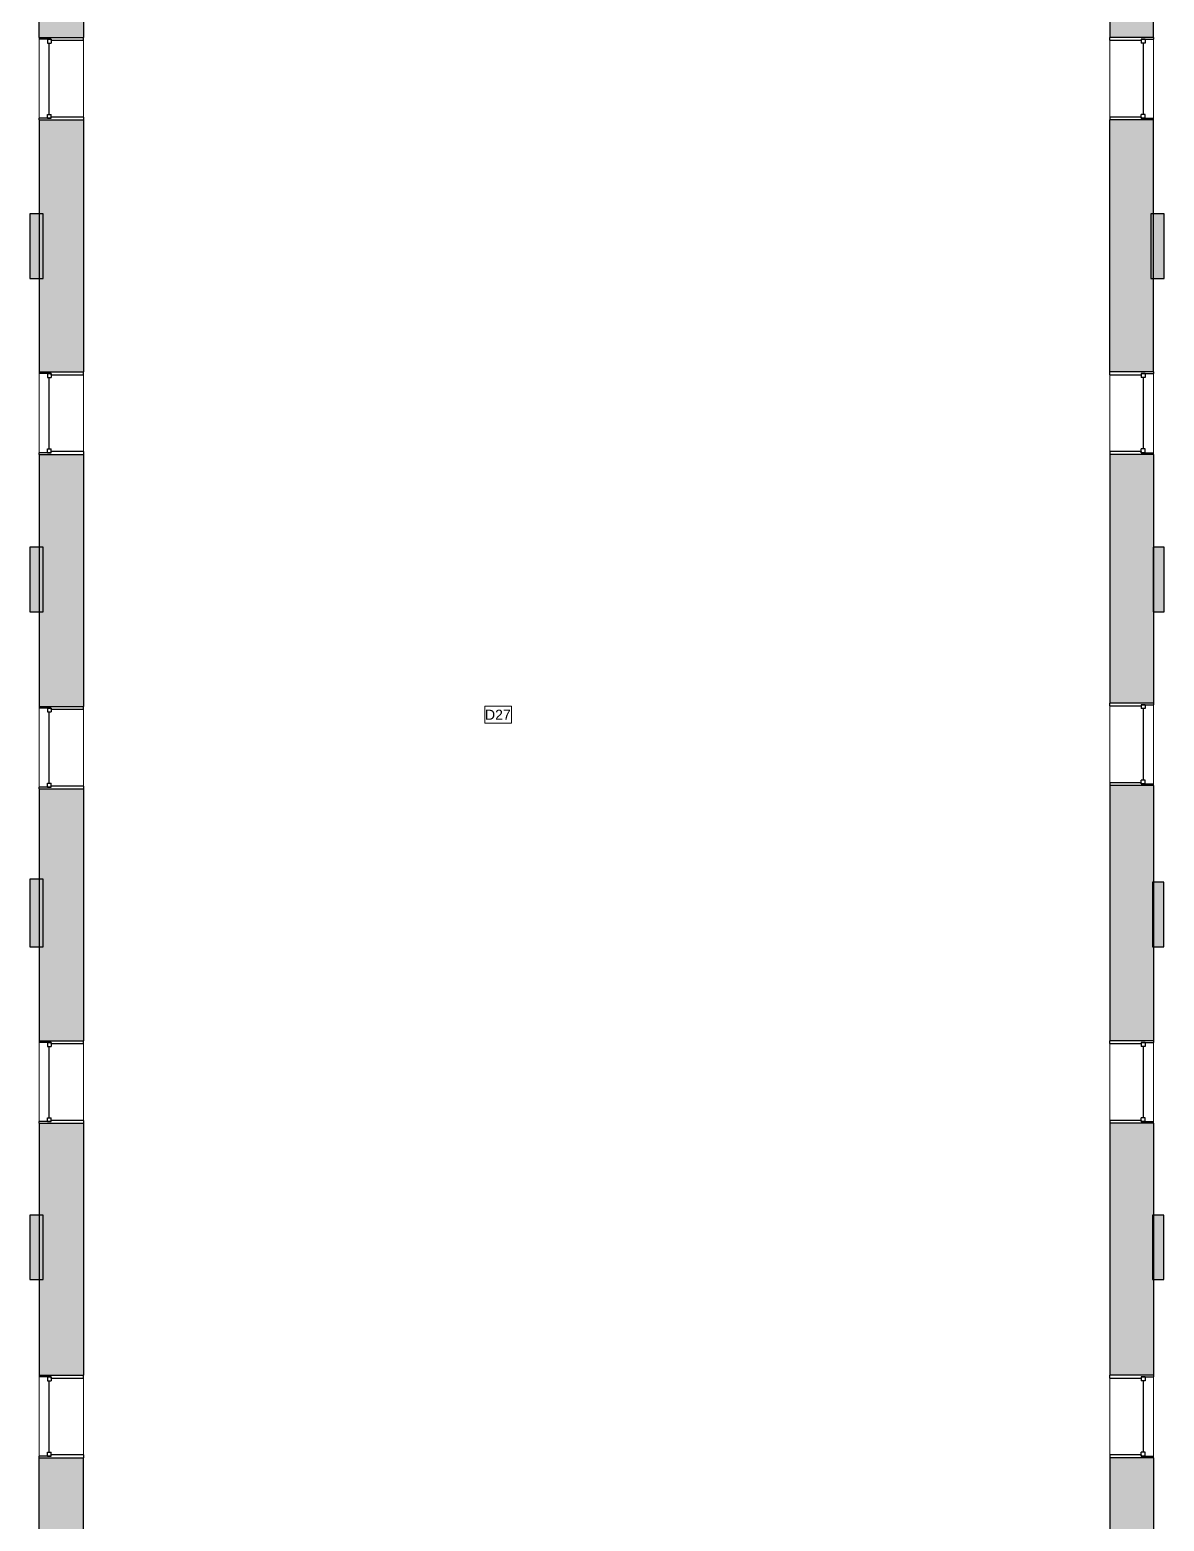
# Model space of a CAD drawing. Header units: inches. Extents: x -1176 to 1551, y -3558 to 978.
# Drawn here: x -1039 to -530, y -2006 to -1337 of the extents above; entities that cross this region are included whole.
import ezdxf

# ---------------------------------------------------------------- set-up
doc = ezdxf.new("R2010")
doc.units = ezdxf.units.IN
doc.header["$MEASUREMENT"] = 0
for name, color, linetype, lineweight in [('A-ANNO-KEYN', 231, 'Continuous', 9), ('A-GLAZ', 151, 'Continuous', 18), ('A-WALL', 113, 'Continuous', 18), ('A-WALL-PATT', 111, 'Continuous', 18), ('I-WALL', 2, 'Continuous', 18)]:
    doc.layers.add(name, color=color, linetype=linetype, lineweight=lineweight)
doc.styles.add('Arial', font='arial.ttf', dxfattribs={"height": 4.5})

# ---------------------------------------------------------------- blocks, each defined once
blk = doc.blocks.new('Double Hung - large windows-5248873-1st Floor Demo')
at = {"layer": 'A-GLAZ', "color": 8, "lineweight": 30}
for p, q in [((-18.5, 10), (-17.75, 10)), ((-17.75, 4.5), (-17.75, 10)), ((17.75, 4.5), (17.75, 10)), ((18.5, 10), (17.75, 10)), ((-17.75, 6.25), (-17.75, 4.5)), ((-17.75, 6.25), (-16, 6.25)), ((-17.75, 4.5), (-16, 4.5)), ((-17.75, 4.5), (-17.25, 4.5)), ((-17.25, -10), (-17.25, 4.5)), ((-16, 6.25), (-16, 4.5)), ((-16, 5.375), (16, 5.375)), ((16, 6.25), (16, 4.5)), ((17.75, 6.25), (16, 6.25)), ((17.75, 4.5), (16, 4.5)), ((17.25, 4.5), (17.75, 4.5)), ((17.25, 4.5), (17.25, -10)), ((17.75, 6.25), (17.75, 4.5)), ((-17.25, -10), (-18.5, -10)), ((17.25, -10), (18.5, -10))]:
    blk.add_line(p, q, dxfattribs=at)
blk = doc.blocks.new('Double Hung - large windows-5534483-1st Floor Demo')
at = {"layer": 'A-GLAZ', "color": 8, "lineweight": 30}
for p, q in [((-18.5, 9.75), (-17.75, 9.75)), ((-17.75, 4.25), (-17.75, 9.75)), ((17.75, 4.25), (17.75, 9.75)), ((18.5, 9.75), (17.75, 9.75)), ((-17.75, 6), (-17.75, 4.25)), ((-17.75, 6), (-16, 6)), ((-17.75, 4.25), (-16, 4.25)), ((-17.75, 4.25), (-17.25, 4.25)), ((-17.25, -9.75), (-17.25, 4.25)), ((-16, 6), (-16, 4.25)), ((-16, 5.125), (16, 5.125)), ((16, 6), (16, 4.25)), ((17.75, 6), (16, 6)), ((17.75, 4.25), (16, 4.25)), ((17.25, 4.25), (17.75, 4.25)), ((17.25, 4.25), (17.25, -9.75)), ((17.75, 6), (17.75, 4.25)), ((-17.25, -9.75), (-18.5, -9.75)), ((17.25, -9.75), (18.5, -9.75))]:
    blk.add_line(p, q, dxfattribs=at)
blk = doc.blocks.new('Keynote Tag - Keynote Number - Boxed-135510-1st Floor Demo')
at = {"layer": 'A-ANNO-KEYN'}
for p, q in [((-0.125, -0.079), (-0.125, 0.078)), ((-0.125, 0.078), (0.125, 0.078)), ((0.125, 0.078), (0.125, -0.079)), ((-0.125, -0.079), (0.125, -0.079))]:
    blk.add_line(p, q, dxfattribs=at)

msp = doc.modelspace()

# ---------------------------------------------------------------- hatches: boundary and pattern name
at = {"layer": 'A-WALL-PATT'}
h = msp.add_hatch(color=250, dxfattribs=at)
h.paths.add_polyline_path([(-535.3, -2202.51), (-535.3, -2127.62), (-554.8, -2127.62), (-554.8, -2202.51)], flags=0)
h.paths.add_polyline_path([(-535.3, -2090.62), (-535.3, -1977.62), (-554.8, -1977.62), (-554.8, -2090.62)], flags=0)
h.paths.add_polyline_path([(-535.3, -1940.62), (-535.3, -1827.62), (-554.8, -1827.62), (-554.8, -1940.62)], flags=0)
h.paths.add_polyline_path([(-535.3, -1790.62), (-535.3, -1676.15), (-554.8, -1676.15), (-554.8, -1790.62)], flags=0)
h.paths.add_polyline_path([(-535.3, -1639.15), (-535.3, -1527.62), (-554.8, -1527.62), (-554.8, -1639.15)], flags=0)
h.paths.add_polyline_path([(-535.3, -1490.62), (-535.3, -1377.62), (-554.8, -1377.62), (-554.8, -1490.62)], flags=0)
h.paths.add_polyline_path([(-554.8, -1340.62), (-535.3, -1340.62), (-535.3, -1266.19), (-554.8, -1266.19), (-554.8, -1290.46)], flags=0)
h = msp.add_hatch(color=250, dxfattribs=at)
h.paths.add_polyline_path([(-1015.06, -2202.51), (-1015.06, -2127.62), (-1035.06, -2127.62), (-1035.06, -2202.51)], flags=0)
h.paths.add_polyline_path([(-1015.06, -2090.62), (-1015.06, -1977.62), (-1035.06, -1977.62), (-1035.06, -2090.62)], flags=0)
h.paths.add_polyline_path([(-1035.06, -1940.62), (-1015.06, -1940.62), (-1015.06, -1827.62), (-1035.06, -1827.62), (-1035.06, -1914.02)], flags=0)
h.paths.add_polyline_path([(-1015.06, -1790.62), (-1015.06, -1677.62), (-1035.06, -1677.62), (-1035.06, -1790.62)], flags=0)
h.paths.add_polyline_path([(-1035.06, -1640.62), (-1015.06, -1640.62), (-1015.06, -1527.62), (-1035.06, -1527.62)], flags=0)
h.paths.add_polyline_path([(-1015.06, -1490.62), (-1015.06, -1377.62), (-1035.06, -1377.62), (-1035.06, -1490.62)], flags=0)
h.paths.add_polyline_path([(-1035.06, -1340.62), (-1015.06, -1340.62), (-1015.06, -1284.19), (-1035.06, -1284.19), (-1035.06, -1290.46)], flags=0)
at = {"layer": 'A-WALL-PATT', "lineweight": 9}
for points in [[(-1039.18, -1448.71), (-1033.18, -1448.71), (-1033.18, -1419.78), (-1039.18, -1419.78)], [(-536.48, -1448.71), (-530.48, -1448.71), (-530.48, -1419.78), (-536.48, -1419.78)], [(-1039.18, -1598.28), (-1033.18, -1598.28), (-1033.18, -1569.28), (-1039.18, -1569.28)], [(-535.48, -1598.28), (-530.48, -1598.28), (-530.48, -1569.28), (-535.48, -1569.28)], [(-1039.18, -1748.53), (-1033.18, -1748.53), (-1033.18, -1718.15), (-1039.18, -1718.15)], [(-535.69, -1748.53), (-530.69, -1748.53), (-530.69, -1719.53), (-535.69, -1719.53)], [(-1039.18, -1897.71), (-1033.18, -1897.71), (-1033.18, -1868.78), (-1039.18, -1868.78)], [(-535.69, -1897.71), (-530.69, -1897.71), (-530.69, -1868.78), (-535.69, -1868.78)]]:
    msp.add_hatch(color=7, dxfattribs=at).paths.add_polyline_path(points, flags=0)

# ---------------------------------------------------------------- linework, layer by layer
at = {"layer": 'A-WALL', "color": 8, "lineweight": 30}
for p, q in [((-1035.06, -1340.62), (-1035.06, -1161.23)), ((-535.3, -1340.62), (-535.3, -1266.19)), ((-1015.06, -1284.19), (-1015.06, -1340.62)), ((-554.8, -1284.19), (-554.8, -1340.62)), ((-1035.06, -1340.62), (-1015.06, -1340.62)), ((-535.3, -1340.62), (-554.8, -1340.62)), ((-1035.06, -1377.62), (-1035.06, -1490.62)), ((-1035.06, -1377.62), (-1015.06, -1377.62)), ((-1015.06, -1377.62), (-1015.06, -1490.62)), ((-535.3, -1377.62), (-554.8, -1377.62)), ((-554.8, -1490.62), (-554.8, -1377.62)), ((-535.3, -1490.62), (-535.3, -1377.62)), ((-1039.18, -1419.78), (-1039.18, -1448.71)), ((-1033.18, -1419.78), (-1039.18, -1419.78)), ((-1033.18, -1448.71), (-1033.18, -1419.78)), ((-536.48, -1419.78), (-536.48, -1448.71)), ((-530.48, -1419.78), (-536.48, -1419.78)), ((-530.48, -1448.71), (-530.48, -1419.78)), ((-1039.18, -1448.71), (-1033.18, -1448.71)), ((-536.48, -1448.71), (-530.48, -1448.71)), ((-1035.06, -1490.62), (-1015.06, -1490.62)), ((-535.3, -1490.62), (-554.8, -1490.62)), ((-1035.06, -1527.62), (-1035.06, -1640.62)), ((-1035.06, -1527.62), (-1015.06, -1527.62)), ((-1015.06, -1527.62), (-1015.06, -1640.62)), ((-535.3, -1527.62), (-554.8, -1527.62)), ((-554.8, -1527.62), (-554.8, -1639.15)), ((-535.3, -1527.62), (-535.3, -1639.15)), ((-1039.18, -1569.28), (-1039.18, -1598.28)), ((-1033.18, -1569.28), (-1039.18, -1569.28)), ((-1033.18, -1598.28), (-1033.18, -1569.28)), ((-1039.18, -1598.28), (-1033.18, -1598.28)), ((-1035.06, -1640.62), (-1015.06, -1640.62)), ((-535.3, -1639.15), (-554.8, -1639.15)), ((-1035.06, -1677.62), (-1035.06, -1790.62)), ((-1035.06, -1677.62), (-1015.06, -1677.62)), ((-1015.06, -1677.62), (-1015.06, -1790.62)), ((-535.3, -1676.15), (-554.8, -1676.15)), ((-554.8, -1676.15), (-554.8, -1790.62)), ((-535.3, -1676.15), (-535.3, -1790.62)), ((-1039.18, -1718.15), (-1039.18, -1748.53)), ((-1033.18, -1718.15), (-1039.18, -1718.15)), ((-1033.18, -1748.53), (-1033.18, -1718.15)), ((-1039.18, -1748.53), (-1033.18, -1748.53)), ((-1035.06, -1790.62), (-1015.06, -1790.62)), ((-535.3, -1790.62), (-554.8, -1790.62)), ((-1035.06, -1827.62), (-1035.06, -1940.62)), ((-1035.06, -1827.62), (-1015.06, -1827.62)), ((-1015.06, -1827.62), (-1015.06, -1940.62)), ((-535.3, -1827.62), (-554.8, -1827.62)), ((-554.8, -1827.62), (-554.8, -1940.62)), ((-535.3, -1827.62), (-535.3, -1940.62)), ((-1039.18, -1868.78), (-1039.18, -1897.71)), ((-1033.18, -1868.78), (-1039.18, -1868.78)), ((-1033.18, -1897.71), (-1033.18, -1868.78)), ((-1039.18, -1897.71), (-1033.18, -1897.71)), ((-1035.06, -1940.62), (-1015.06, -1940.62)), ((-535.3, -1940.62), (-554.8, -1940.62)), ((-1035.06, -2090.62), (-1035.06, -1977.62)), ((-1035.06, -1977.62), (-1015.06, -1977.62)), ((-1015.06, -2090.62), (-1015.06, -1977.62)), ((-535.3, -1977.62), (-554.8, -1977.62)), ((-554.8, -1977.62), (-554.8, -2090.62)), ((-535.3, -1977.62), (-535.3, -2090.62))]:
    msp.add_line(p, q, dxfattribs=at)
at = {"layer": 'A-WALL', "lineweight": 9}
for p, q in [((-1035.06, -1377.62), (-1035.06, -1340.62)), ((-1015.06, -1340.62), (-1015.06, -1377.62)), ((-554.8, -1377.62), (-554.8, -1340.62)), ((-535.3, -1340.62), (-535.3, -1377.62)), ((-1035.06, -1527.62), (-1035.06, -1490.62)), ((-1015.06, -1490.62), (-1015.06, -1527.62)), ((-554.8, -1527.62), (-554.8, -1490.62)), ((-535.3, -1490.62), (-535.3, -1527.62)), ((-1035.06, -1677.62), (-1035.06, -1640.62)), ((-1015.06, -1640.62), (-1015.06, -1677.62)), ((-554.8, -1676.15), (-554.8, -1639.15)), ((-535.3, -1639.15), (-535.3, -1676.15)), ((-1035.06, -1827.62), (-1035.06, -1790.62)), ((-1015.06, -1790.62), (-1015.06, -1827.62)), ((-554.8, -1827.62), (-554.8, -1790.62)), ((-535.3, -1790.62), (-535.3, -1827.62)), ((-1035.06, -1977.62), (-1035.06, -1940.62)), ((-1015.06, -1940.62), (-1015.06, -1977.62)), ((-554.8, -1977.62), (-554.8, -1940.62)), ((-535.3, -1940.62), (-535.3, -1977.62))]:
    msp.add_line(p, q, dxfattribs=at)
at = {"layer": 'I-WALL', "color": 8, "lineweight": 30}
for p, q in [((-530.48, -1569.28), (-535.48, -1569.28)), ((-535.48, -1569.28), (-535.48, -1598.28)), ((-530.48, -1598.28), (-530.48, -1569.28)), ((-535.48, -1598.28), (-530.48, -1598.28)), ((-530.69, -1719.53), (-535.69, -1719.53)), ((-535.69, -1719.53), (-535.69, -1748.53)), ((-530.69, -1748.53), (-530.69, -1719.53)), ((-535.69, -1748.53), (-530.69, -1748.53)), ((-530.69, -1868.78), (-535.69, -1868.78)), ((-535.69, -1868.78), (-535.69, -1897.71)), ((-530.69, -1897.71), (-530.69, -1868.78)), ((-535.69, -1897.71), (-530.69, -1897.71))]:
    msp.add_line(p, q, dxfattribs=at)

# ---------------------------------------------------------------- block references
at = {"layer": 'A-ANNO-KEYN', "xscale": 47.99999999999997, "yscale": 47.99999999999997, "zscale": 47.99999999999997}
msp.add_blockref('Keynote Tag - Keynote Number - Boxed-135510-1st Floor Demo', (-829.16, -1644.35), dxfattribs=at)
at = {"layer": 'A-GLAZ'}
for name, p, rotation in [('Double Hung - large windows-5248873-1st Floor Demo', (-1025.06, -1359.12), 89.99999999999991), ('Double Hung - large windows-5534483-1st Floor Demo', (-545.05, -1359.12), 269.9999999999999), ('Double Hung - large windows-5248873-1st Floor Demo', (-1025.06, -1509.12), 89.99999999999991), ('Double Hung - large windows-5534483-1st Floor Demo', (-545.05, -1509.12), 269.9999999999999), ('Double Hung - large windows-5248873-1st Floor Demo', (-1025.06, -1659.12), 89.99999999999991), ('Double Hung - large windows-5534483-1st Floor Demo', (-545.05, -1657.65), 269.9999999999999), ('Double Hung - large windows-5248873-1st Floor Demo', (-1025.06, -1809.12), 89.99999999999991), ('Double Hung - large windows-5534483-1st Floor Demo', (-545.05, -1809.12), 269.9999999999999), ('Double Hung - large windows-5248873-1st Floor Demo', (-1025.06, -1959.12), 89.99999999999991), ('Double Hung - large windows-5534483-1st Floor Demo', (-545.05, -1959.12), 269.9999999999999)]:
    msp.add_blockref(name, p, dxfattribs=dict(at, rotation=rotation))

# ---------------------------------------------------------------- texts
at = {"layer": 'A-ANNO-KEYN', "insert": (-835.05, -1642.12), "char_height": 4.5, "width": 14.0895, "attachment_point": 1, "style": 'Arial'}
msp.add_mtext('D27', dxfattribs=at)

doc.saveas('drawing.dxf')
